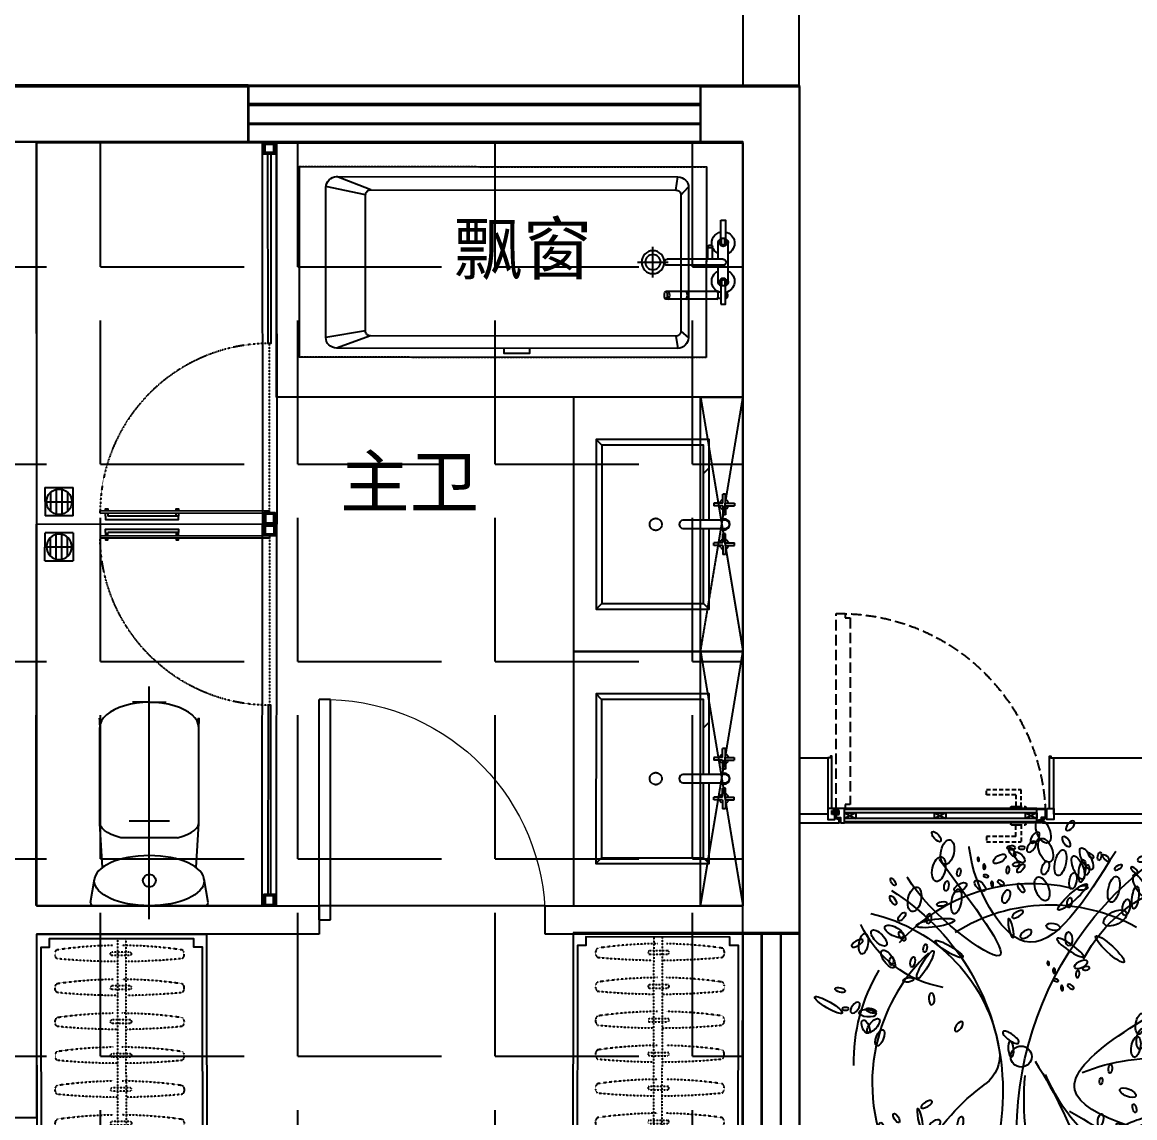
# Model space of a CAD drawing. Extents: x -284868 to 304789, y -137694 to 137894.
# Drawn here: x 206338 to 210275, y -24847 to -20970 of the extents above; entities that cross this region are included whole.
import ezdxf

# ---------------------------------------------------------------- set-up
doc = ezdxf.new("R2010")
doc.units = 0
for name, pattern in [('AX-COMP-140B（200）$0$1#comfort_plan$0$DASH', [0.35, 0.25, -0.1]), ('AX-COMP-140B（200）$0$DASH', [0.35, 0.25, -0.1]), ('DASH', [0.35, 0.25, -0.1]), ('DASHED', [0.75, 0.5, -0.25]), ('HIDDEN', [0.375, 0.25, -0.125])]:
    doc.linetypes.add(name, pattern=pattern)
doc.layers.get('0').update_dxf_attribs({"linetype": 'CONTINUOUS'})
for name, color, linetype in [('0-墙', 4, 'CONTINUOUS'), ('0-底图', 251, 'CONTINUOUS'), ('0-窗', 11, 'CONTINUOUS'), ('0-非设计区域', 251, 'CONTINUOUS'), ('P-完成面', 42, 'CONTINUOUS'), ('P-平面植物', 251, 'CONTINUOUS'), ('P-门扇', 6, 'CONTINUOUS')]:
    doc.layers.add(name, color=color, linetype=linetype)
doc.styles.add('_TCH_DYN', font='')
doc.styles.get('_TCH_DYN').set_extended_font_data('SimSun')

# ---------------------------------------------------------------- blocks, each defined once
blk = doc.blocks.new('200142T2140sdf43dfgergf1217ghh165451564560402NEW2ffdfdfdsfsfe2322fadfadf03093088212A$C35C56D37')
at = {"linetype": 'DASH', "ltscale": 0.2}
for p, q in [((180, 75.9), (243.3, 95.3)), ((183.6, 64.1), (246.9, 83.5))]:
    blk.add_line(p, q, dxfattribs=at)
for centre, radius, start, end in [((664.4, -1374.9), 1553.6, 98.827, 106.1712), ((415.6, 140.3), 22.5, 331.5297, 62.5104), ((-460.3, 2299.3), 2347.3, 287.1469, 292.4323), ((664.4, -1374.9), 1553.6, 107.3266, 115.2131), ((243.5, 88.9), 6.43, 302.1071, 91.933), ((-460.3, 2299.3), 2347.3, 281.6078, 286.3821), ((185.8, 71.2), 7.48, 140.9975, 253.0426), ((22.4, 19.9), 22.5, 151.5297, 242.5104)]:
    blk.add_arc(centre, radius, start, end, dxfattribs=at)
blk = doc.blocks.new('*U177')
at = {"color": 8, "linetype": 'DASH', "ltscale": 0.2}
for p, q in [((-15, 722.9), (-15, -1102.9)), ((15, 722.9), (15, -1102.9))]:
    blk.add_line(p, q, dxfattribs=at)
blk.add_lwpolyline([(-300, 737.9), (-300, -1117.9), (300, -1117.9), (300, 737.9), (-300, 737.9)])
at = {"color": 8}
blk.add_lwpolyline([(-255, -1102.9), (255, -1102.9), (255, -1072.9), (285, -1072.9), (285, 692.9), (255, 692.9), (255, 722.9), (-255, 722.9), (-255, 692.9), (-285, 692.9), (-285, -1072.9), (-255, -1072.9), (-255, -1102.9)], dxfattribs=at)
at = {"rotation": 343.0620202558109}
for p in [(-225.4, 654.5), (-225.4, 534.5), (-225.4, 414.5), (-225.4, 294.5), (-225.4, 174.5), (-225.4, 54.5), (-225.4, -65.5), (-225.4, -185.5), (-225.4, -305.5), (-225.4, -425.5), (-225.4, -545.5), (-225.4, -665.5), (-225.4, -785.5), (-225.4, -905.5), (-225.4, -1025.5)]:
    blk.add_blockref('200142T2140sdf43dfgergf1217ghh165451564560402NEW2ffdfdfdsfsfe2322fadfadf03093088212A$C35C56D37', p, dxfattribs=at)
blk = doc.blocks.new('*U319')
at = {"linetype": 'AX-COMP-140B（200）$0$1#comfort_plan$0$DASH'}
for p, q in [((-449.9, 130), (-449.9, 280)), ((-449.9, 280), (450.1, 280)), ((450.1, 130), (-449.9, 280)), ((-449.9, 130), (450.1, 280)), ((450.1, 280), (450.1, 130)), ((450.1, 130), (-449.9, 130))]:
    blk.add_line(p, q, dxfattribs=at)
for p, q in [((-449.9, 280), (-449.9, -320)), ((450.1, 280), (-449.9, 280)), ((450.1, -320), (450.1, 280)), ((-75.4, 218.2), (-75.4, 249.5)), ((-75.4, 249.5), (-65.4, 249.5)), ((-65.4, 218.2), (-65.4, 249.5)), ((65.4, 218.2), (65.4, 249.5)), ((75.4, 249.5), (65.4, 249.5)), ((75.4, 218.2), (75.4, 249.5)), ((-75.4, 218.2), (-106.6, 218.2)), ((-106.6, 218.2), (-106.6, 208.2)), ((-75.4, 208.2), (-106.6, 208.2)), ((-75.4, 208.2), (-75.4, 177)), ((-65.4, 218.2), (-34.1, 218.2)), ((-65.4, 208.2), (-34.1, 208.2)), ((-65.4, 208.2), (-65.4, 177)), ((-34.1, 218.2), (-34.1, 208.2)), ((65.4, 218.2), (34.1, 218.2)), ((34.1, 218.2), (34.1, 208.2)), ((65.4, 208.2), (34.1, 208.2)), ((65.4, 208.2), (65.4, 177)), ((75.4, 218.2), (106.6, 218.2)), ((75.4, 208.2), (106.6, 208.2)), ((75.4, 208.2), (75.4, 177)), ((106.6, 218.2), (106.6, 208.2)), ((-179.9, 140), (-199.9, 160)), ((-75.4, 177), (-65.4, 177)), ((75.4, 177), (65.4, 177)), ((280.1, 140), (300.1, 160)), ((-279.9, -220), (-299.9, -240)), ((280.1, -220), (300.1, -240)), ((-449.9, -320), (450.1, -320))]:
    blk.add_line(p, q)
at = {"linetype": 'AX-COMP-140B（200）$0$DASH'}
for p, q in [((-14.4, 217.6), (-14.4, 70.8)), ((14.4, 70.8), (14.4, 217.6))]:
    blk.add_line(p, q, dxfattribs=at)
for points in [[(-14.4, 160), (-299.9, 160), (-299.9, -240), (300.1, -240), (300.1, 160), (14.4, 160)], [(-14.4, 140), (-279.9, 140), (-279.9, -220), (280.1, -220), (280.1, 140), (14.4, 140)]]:
    blk.add_lwpolyline(points)
blk.add_circle((0, -28.6), 21.4, dxfattribs=at)
for centre, start, end in [((-70.4, 213.2), 107.0027, 162.9973), ((-70.4, 213.2), 197.0027, 252.9973), ((-70.4, 213.2), 17.0027, 72.9973), ((-70.4, 213.2), 287.0027, 342.9973), ((70.4, 213.2), 107.0027, 162.9973), ((70.4, 213.2), 197.0027, 252.9973), ((70.4, 213.2), 17.0027, 72.9973), ((70.4, 213.2), 287.0027, 342.9973)]:
    blk.add_arc(centre, 17.1, start, end, dxfattribs=at)
for centre, radius, start, end in [((0, 213.2), 20, 315.9573, 224.0427), ((0, 217.6), 14.4, 0, 180), ((0, 69.2), 14.5, 173.574, 6.426)]:
    blk.add_arc(centre, radius, start, end)
blk = doc.blocks.new('11154t47u657u657yey6r87utwretwter')
at = {"linetype": 'Continuous', "ltscale": 30}
for p, q in [((-186.1, -3082.6), (-194.1, -3030.8)), ((1013.9, -3082.6), (1147.9, -3030.8)), ((-206.1, -3102.6), (-236.1, -3069.3)), ((1033.9, -3102.6), (1189.9, -3069.3)), ((-379.2, -3291.3), (-379.2, -3273.3)), ((-365.2, -3291.3), (-365.2, -3273.3)), ((-392.2, -3441.3), (-392.2, -3291.3)), ((-352.2, -3354.3), (-352.2, -3291.3)), ((-330, -3354.3), (-330, -3304.6)), ((-312, -3354.3), (-312, -3304.6)), ((-96.1, -3426.3), (-96.1, -3306.3)), ((-372.2, -3354.3), (-152.2, -3354.3)), ((-36.1, -3366.3), (-156.1, -3366.3)), ((-372.2, -3378.3), (-152.2, -3378.3)), ((-352.2, -3441.3), (-352.2, -3378.3)), ((-379.2, -3441.3), (-379.2, -3459.3)), ((-365.2, -3441.3), (-365.2, -3459.3)), ((-363.2, -3484.3), (-350.9, -3484.3)), ((-347.6, -3481.3), (-146.7, -3481.3)), ((-363.2, -3508.3), (-350.9, -3508.3)), ((-347.6, -3511.3), (-146.7, -3511.3)), ((-206.1, -3637.1), (-236.1, -3663.3)), ((-186.1, -3657.1), (-194.1, -3705.3)), ((1013.9, -3657.1), (1147.9, -3705.3)), ((1033.9, -3637.1), (1189.9, -3663.3))]:
    blk.add_line(p, q, dxfattribs=at)
for points in [[(-306.1, -3741.3), (1293.9, -3741.3), (1293.9, -2991.3), (-306.1, -2991.3), (-306.1, -3741.3)], [(-363.2, -3201.3), (-381.2, -3201.3), (-381.2, -3273.3), (-363.2, -3273.3)], [(-363.2, -3531.3), (-381.2, -3531.3), (-381.2, -3459.3), (-363.2, -3459.3)]]:
    blk.add_lwpolyline(points, close=True, dxfattribs=at)
at = {"linetype": 'HIDDEN', "ltscale": 30}
blk.add_lwpolyline([(-306.1, -3741.3), (1293.9, -3741.3), (1293.9, -2991.3), (-306.1, -2991.3), (-306.1, -3741.3)], close=True, dxfattribs=at)
at = {"linetype": 'Continuous', "ltscale": 30}
for points in [[(-194.1, -3705.3), (1147.9, -3705.3, 0.414214), (1189.9, -3663.3), (1189.9, -3072.8, 0.414214), (1147.9, -3030.8), (-194.1, -3030.8, 0.414214), (-236.1, -3072.8), (-236.1, -3663.3, 0.414214)], [(1033.9, -3637.1), (1033.9, -3102.6, 0.414214), (1013.9, -3082.6), (-186.1, -3082.6, 0.414214), (-206.1, -3102.6), (-206.1, -3637.1, 0.414214), (-186.1, -3657.1), (1013.9, -3657.1, 0.414214)]]:
    blk.add_lwpolyline(points, format="xyb", close=True, dxfattribs=at)
blk.add_lwpolyline([(388.9, -3705.3), (388.9, -3725.3), (488.9, -3725.3), (488.9, -3705.3)], dxfattribs=at)
for radius in [45, 30]:
    blk.add_circle((-96.1, -3366.3), radius, dxfattribs=at)
for centre, radius, start, end in [((-372.2, -3291.3), 45, 101.537, 243.6122), ((-372.2, -3291.3), 20, 115.8419, 180), ((-372.2, -3291.3), 13, 122.579, 57.421), ((-372.2, -3291.3), 20, 0, 64.1581), ((-372.2, -3291.3), 45, 347.1608, 78.463), ((-372.2, -3291.3), 7, 180, 0), ((-372.2, -3291.3), 45, 296.3878, 339.7581), ((-372.2, -3366.3), 12, 90, 270), ((-152.2, -3366.3), 12, 270, 90), ((-372.2, -3441.3), 45, 116.3878, 258.463), ((-372.2, -3441.3), 45, 287.1462, 63.6122), ((-372.2, -3441.3), 20, 180, 244.1581), ((-372.2, -3441.3), 13, 302.579, 237.421), ((-372.2, -3441.3), 7, 0, 180), ((-372.2, -3441.3), 20, 295.8419, 0), ((-371.4, -3496.3), 18, 138.8479, 237.0139), ((-371.4, -3496.3), 15, 130.7926, 229.2074)]:
    blk.add_arc(centre, radius, start, end, dxfattribs=at)
at = {"linetype": 'Continuous', "ltscale": 30, "extrusion": (0, 0, -1)}
for centre, major_axis, ratio, end_param in [((-321, -3304.6), (9, 0), 0.621041, 9.424778), ((-347.6, -3496.3), (0, 15), 0.366667, 6.283185), ((-226.2, -3496.3), (0, 15), 0.366667, 6.283185), ((-156.7, -3496.3), (0, 15), 0.366667, 6.283185), ((-146.7, -3496.3), (0, -15), 0.366667, 9.424778)]:
    blk.add_ellipse(centre, major_axis=major_axis, ratio=ratio, start_param=3.141593, end_param=end_param, dxfattribs=at)
blk = doc.blocks.new('*U318')
for p, q in [((-400, -1070), (-400, 280)), ((-400, 280), (-350, 280)), ((-350, -1070), (-350, 280)), ((-350, 280), (450, 280)), ((450, -1070), (450, 280)), ((225, 240), (-375, 240)), ((-375, 240), (-375, 232)), ((225, 240), (225, 232)), ((320, 250), (320, 150)), ((320, 250), (420, 250)), ((360, 156.1), (360, 243.9)), ((380, 156.1), (380, 243.9)), ((420, 150), (420, 250)), ((225, 232), (-375, 232)), ((415, 200), (325, 200)), ((340, 166.5), (340, 233.5)), ((400, 166.5), (400, 233.5)), ((420, 150), (320, 150)), ((-400, -1070), (-350, -1070)), ((-350, -1070), (450, -1070))]:
    blk.add_line(p, q)
at = {"linetype": 'AX-COMP-140B（200）$0$DASH', "ltscale": 0.3}
blk.add_line((-375, 240), (-375, -360), dxfattribs=at)
for points in [[(-355, 280), (-395, 280), (-395, 240), (-355, 240)], [(-360, 275), (-390, 275), (-390, 245), (-360, 245)], [(-355, -1070), (-395, -1070), (-395, -1030), (-355, -1030)], [(-360, -1065), (-390, -1065), (-390, -1035), (-360, -1035)]]:
    blk.add_lwpolyline(points, close=True)
for points in [[(206.1, 250.7), (206.1, 263.1), (-52.1, 263.1), (-52.1, 250.7), (197.9, 250.7)], [(-52.1, 240), (-52.1, 250.7), (-43.9, 250.7), (-43.9, 240)], [(197.9, 240), (197.9, 250.7)], [(206.1, 250.7), (206.1, 240)], [(-43.9, 232), (-43.9, 225.1), (-52.1, 225.1), (-52.1, 232)], [(206.1, 232), (206.1, 225.1), (197.9, 225.1), (197.9, 232)], [(-380, -1030), (-380, -360), (-370, -360), (-370, -1030)]]:
    blk.add_lwpolyline(points)
blk.add_circle((370, 200), 45)
blk.add_arc((-375, 240), 600, 270.0003, 359.2363, dxfattribs=at)
blk = doc.blocks.new('*U317')
at = {"ltscale": 10}
for p, q in [((0, 327), (0, -496.5)), ((-197.6, 280), (197.6, 280)), ((-208, 268.7), (-194.2, 185.4)), ((208, 268.7), (194.2, 185.4)), ((-166, 144.9), (-175, -10.6)), ((166, 144.9), (175, -10.6)), ((-100.2, 39.7), (100.2, 39.7)), ((0, 25.9), (0, -63.5)), ((-175, -12), (-175, -351.2)), ((-71.7, -18.8), (71.7, -18.8)), ((-43.6, -18.8), (43.6, -18.8)), ((175, -12), (175, -351.2))]:
    blk.add_line(p, q, dxfattribs=at)
for p, q in [((-375, 280), (375, 280)), ((-175, -351.2), (-175, -384.6)), ((0, -440), (-59.9, -440)), ((0, -440), (59.9, -440))]:
    blk.add_line(p, q)
for points in [[(-175, -384.6, 10, 0, 0), (-175, -296.7, 10, 10, 0)], [(175, -384.6, 10, 0, 0), (175, -296.7, 10, 10, 0)]]:
    blk.add_lwpolyline(points, format="xyseb")
blk.add_circle((0, 191.2), 22.8, dxfattribs=at)
for centre, start, end in [((-197.6, 269.5), 90, 184.8886), ((197.6, 269.5), 355.1114, 90)]:
    blk.add_arc(centre, 10.4, start, end, dxfattribs=at)
at = {"ltscale": 10, "extrusion": (0, 0, -1)}
for centre, major_axis, ratio, start_param, end_param in [((0, 191.2), (194.6, 0), 0.456392, 3.141593, 6.283185), ((0.7, -11.9), (-174.9, 3.2), 0.369842, 2.169272, 3.218057)]:
    blk.add_ellipse(centre, major_axis=major_axis, ratio=ratio, start_param=start_param, end_param=end_param, dxfattribs=at)
at = {"ltscale": 10}
for centre, major_axis, ratio, start_param, end_param in [((0, 191.2), (194.6, 0), 0.456392, 3.141593, 6.283185), ((-0.7, -11.9), (174.9, 3.2), 0.369842, 2.169272, 3.218057), ((0, -351.2), (-175, 0), 0.507463, 0, 3.141593)]:
    blk.add_ellipse(centre, major_axis=major_axis, ratio=ratio, start_param=start_param, end_param=end_param, dxfattribs=at)
blk = doc.blocks.new('*U175')
at = {"color": 8, "linetype": 'DASH', "ltscale": 0.2}
for p, q in [((-15, 717.9), (-15, -1104.7)), ((15, 717.9), (15, -1104.7))]:
    blk.add_line(p, q, dxfattribs=at)
blk.add_lwpolyline([(-300, 732.9), (-300, -1119.7), (300, -1119.7), (300, 732.9), (-300, 732.9)])
at = {"color": 8}
blk.add_lwpolyline([(-255, -1104.7), (255, -1104.7), (255, -1074.7), (285, -1074.7), (285, 687.9), (255, 687.9), (255, 717.9), (-255, 717.9), (-255, 687.9), (-285, 687.9), (-285, -1074.7), (-255, -1074.7), (-255, -1104.7)], dxfattribs=at)
at = {"rotation": 343.0620202558109}
for p in [(-225.4, 649.5), (-225.4, 529.5), (-225.4, 409.5), (-225.4, 289.5), (-225.4, 169.5), (-225.4, 49.5), (-225.4, -70.5), (-225.4, -190.5), (-225.4, -310.5), (-225.4, -430.5), (-225.4, -550.5), (-225.4, -670.5), (-225.4, -790.5), (-225.4, -910.5), (-225.4, -1030.5)]:
    blk.add_blockref('200142T2140sdf43dfgergf1217ghh165451564560402NEW2ffdfdfdsfsfe2322fadfadf03093088212A$C35C56D37', p, dxfattribs=at)
blk = doc.blocks.new('$WINLIB2D$00000001')
for points in [[(-0.5, 0.5), (-0.5, -0.5)], [(-0.5, 0.5), (0.5, 0.5)], [(0.5, -0.5), (0.5, 0.5)], [(0.5, 0.1667), (-0.5, 0.1667)], [(0.5, -0.1667), (-0.5, -0.1667)], [(-0.5, -0.5), (0.5, -0.5)]]:
    blk.add_lwpolyline(points)
blk = doc.blocks.new('$DorLib2D$00000001')
for p, q in [((0.45, 0.975), (0.5, 0.975)), ((0.45, 0), (0.45, 0.975)), ((0.5, 0), (0.5, 0.975)), ((0.5, 0), (0.45, 0))]:
    blk.add_line(p, q)
at = {"lineweight": 13}
blk.add_arc((0.475, 0), 0.975, 91.4693, 180, dxfattribs=at)
blk = doc.blocks.new('vrthr')
at = {"linetype": 'Continuous'}
for p, q in [((221998.4, 277107.6), (222848.4, 277107.6)), ((222848.4, 277107.6), (222848.4, 276907.6)), ((224448.4, 276907.6), (224448.4, 277107.6)), ((224448.4, 277107.6), (224798.4, 277107.6)), ((224798.4, 277107.6), (224798.4, 274107.6)), ((222848.4, 276907.6), (222098.4, 276907.6)), ((222098.4, 276907.6), (222098.5, 274207.6)), ((224598.4, 276907.6), (224448.4, 276907.6)), ((224598.4, 276907.6), (224598.4, 274207.6)), ((222098.5, 274207.6), (223098.5, 274207.6)), ((223098.5, 274207.6), (223098.5, 274107.6)), ((223898.5, 274207.6, 0), (223098.5, 274207.6, 0)), ((223898.5, 274107.6), (223898.5, 274207.6)), ((223898.5, 274207.6), (224598.4, 274207.6)), ((223098.5, 274107.6), (222098.5, 274107.6)), ((222098.5, 274107.6), (222098.5, 273457.6)), ((224798.4, 274107.6), (223898.5, 274107.6)), ((224598.4, 274107.6), (224598.4, 268757.6)), ((224665.1, 274107.6), (224665.1, 268690.9)), ((224731.8, 274107.6), (224731.8, 268624.2)), ((224798.4, 274107.6), (224798.4, 268557.6)), ((222098.5, 273457.6), (220348.4, 273457.6))]:
    blk.add_line(p, q, dxfattribs=at)
at = {"elevation": 0}
blk.add_lwpolyline([(222947.5, 276908.2), (224598.5, 276908.2), (224598.5, 276007.6), (222947.5, 276007.6)], close=True, dxfattribs=at)
at = {"xscale": -1600, "yscale": 200, "zscale": -1600, "rotation": 359.9999999999992}
blk.add_blockref('$WINLIB2D$00000001', (223648.4, 277007.6), dxfattribs=at)
at = {"extrusion": (0, 0, -1)}
for name, p, xscale, zscale, rotation in [('*U318', (-222548.3, 275837.9, 0), -1, -1, 179.9576559795027), ('*U319', (-224318.5, 275557.7, 0), -1, -1, 90.00149969800162), ('*U319', (-224318.4, 274657.7, 0), -1, -1, 90.00149969800162), ('*U317', (-222497.5, 274487.9, 0), -1, -1, 180), ('*U177', (-224296.6, 273374.3, 0), -0.9999999999999971, -0.9999999999999971, 0.0789388481105659)]:
    blk.add_blockref(name, p, dxfattribs=dict(at, xscale=xscale, zscale=zscale, rotation=rotation))
at = {"extrusion": (-2.97499e-05, 2.61612e-08, -1), "xscale": 0.9000000000000309, "yscale": 0.9000000000000309, "zscale": -0.9000000000000294, "rotation": 0.0500248332758659}
blk.add_blockref('11154t47u657u657yey6r87utwretwter', (-224196, 279515.3, -6.7), dxfattribs=at)
at = {"extrusion": (0, 0, -1), "zscale": -1}
for name, p, rotation in [('*U318', (-222548.3, 275277.9, 0), 0.0423440204973443), ('*U175', (-222400.4, 273374.3, 0), 359.9210611518894)]:
    blk.add_blockref(name, p, dxfattribs=dict(at, rotation=rotation))
at = {"linetype": 'Continuous', "xscale": -800, "yscale": 800, "zscale": 800}
blk.add_blockref('$DorLib2D$00000001', (223498.5, 274157.6), dxfattribs=at)
at = {"style": '_TCH_DYN'}
for s, p in [('飘窗', (223574.3, 276443.8, -0.1)), ('主卫', (223173.2, 275618.3, -0.1))]:
    blk.add_text(s, height=180, dxfattribs=at).set_placement(p)
blk = doc.blocks.new('yld.studio@foxmail.com-15')
at = {"color": 251}
blk.add_circle((67569.1, -97904.1), 44.8, dxfattribs=at)
for centre, start, end in [((67613.8, -97926.4), 76.8896, 138.1177), ((67693.5, -98017.5), 61.0105, 122.2385), ((67613.8, -97926.4), 348.5882, 46.5714), ((67693.5, -98017.5), 133.1644, 165.3241), ((67613.8, -97926.4), 149.0435, 181.2033), ((67693.5, -98017.5), 332.7091, 30.6923), ((67693.5, -98017.5), 165.3241, 242.6562), ((67613.8, -97926.4), 270.5201, 325.0744), ((67613.8, -97926.4), 226.0477, 258.5353), ((67693.5, -98017.5), 254.641, 309.1952)]:
    blk.add_arc(centre, 760, start, end, dxfattribs=at)
for centre, major_axis, ratio in [((67663.4, -96943), (19.4, -49.7), 0.514982), ((67673.2, -97023.9), (19.4, -49.7), 0.514982), ((67254.3, -97031.6), (-11.3, -52.2), 0.514982), ((67736.9, -97076.8), (-11.9, -54.9), 0.414379), ((67217.7, -97104.4), (-11.3, -52.2), 0.514982), ((67477, -97060.3), (25.5, 15.6), 0.489709), ((67811.8, -97097.3), (20.7, -49.3), 0.38159), ((67829.2, -97112.1), (-6.6, -47.9), 0.283409), ((67672.1, -97099.4), (-10.1, -28.2), 0.489709), ((67309.9, -97181.8), (25.5, 15.6), 0.489709), ((67658.2, -97188.3), (19.4, -49.7), 0.514982), ((67788.2, -97223.4), (61.1, 54.6), 0.200035), ((67964, -97190.2), (-11.9, -54.9), 0.414379), ((67114.4, -97233.1), (-11.3, -52.2), 0.514982), ((67292.6, -97242.3), (-10.1, -52.5), 0.38159), ((67505.1, -97221), (-10.1, -28.2), 0.489709), ((68056.3, -97225.4), (-6.6, -47.9), 0.283409), ((68305.4, -97282.5), (29.4, -5.6), 0.489709), ((67203.3, -97334.2), (81.1, 11.7), 0.200035), ((67705.7, -97350.7), (29.4, -5.6), 0.489709), ((67947.6, -97445.4), (60.3, -55.5), 0.200035), ((67261.4, -97445.4), (58.6, -34.7), 0.200035), ((67015.8, -97495.7), (-1.6, -18.4), 0.42873), ((67159.8, -97512.1), (-34.6, -58.6), 0.200035), ((66747.1, -97684.1), (58.6, -34.7), 0.200035), ((66913.5, -97719.2), (36.8, -3.3), 0.42873), ((66905.5, -97776.9), (11.5, -27.6), 0.489709), ((66938.4, -97771.9), (24.3, 27.9), 0.42873), ((67949.6, -97956.2), (-1.6, -18.4), 0.42873), ((68166.5, -97955.7), (36.8, -3.3), 0.42873), ((67910, -98008.5), (-1.3, -14.7), 0.42873), ((68191.5, -98008.5), (24.3, 27.9), 0.42873), ((68024.2, -98058.1), (34.2, -14.2), 0.42873), ((68120.5, -98047.2), (28.4, 23.7), 0.42873), ((68477, -98092.3), (1.2, -22.2), 0.42873), ((68117.3, -98134.9), (18.4, -1.6), 0.42873), ((68333.6, -98138.1), (29.4, -5.6), 0.489709), ((66971.4, -98207), (1.2, -22.2), 0.42873), ((68169.5, -98174.6), (14.7, -1.3), 0.42873), ((68511.2, -98223.3), (11.5, -27.6), 0.489709), ((67005.6, -98338), (11.5, -27.6), 0.489709), ((67011.1, -98356.1), (-10.1, -28.2), 0.489709), ((68259, -98339.9), (22.6, -19.6), 0.489709), ((67092.3, -98640.9), (60.3, -55.5), 0.200035), ((67332.3, -98569.6), (1.2, -22.2), 0.42873), ((67635.7, -98626.5), (29.4, -5.6), 0.489709), ((67366.5, -98700.6), (11.5, -27.6), 0.489709), ((67465.8, -98681.4), (29.4, -5.6), 0.489709), ((67375.5, -98793.4), (-11.9, -54.9), 0.414379), ((68060.6, -98772.1), (26.3, -4.6), 0.42873), ((67467.8, -98828.7), (-6.6, -47.9), 0.283409), ((67561.1, -98828.3), (22.6, -19.6), 0.489709)]:
    blk.add_ellipse(centre, major_axis=major_axis, ratio=ratio, start_param=3.141593, end_param=9.424778, dxfattribs=at)
at = {"color": 251, "extrusion": (0, 0, -1)}
for centre, major_axis, ratio in [((67778.4, -96919), (16.2, 18.9), 0.489709), ((67628.5, -96969.7), (-16.1, -22.2), 0.514982), ((67761.8, -96987), (14.5, -20.2), 0.489709), ((67525.9, -97012.8), (18.3, 0.3), 0.42873), ((67571.9, -97013.2), (13.7, 0.2), 0.42873), ((67613.2, -97008.6), (-16.1, -22.2), 0.514982), ((67386.2, -97062.4), (1.02, -9.08), 0.42873), ((67866.7, -97046.5), (11.1, -9.8), 0.42873), ((67931.5, -97057), (13.9, -12.2), 0.42873), ((67411.5, -97094.1), (1.3, -11.3), 0.42873), ((67512.1, -97107.8), (-1.7, -15.2), 0.489709), ((67547.9, -97083.7), (15.2, 1.9), 0.489709), ((68052.3, -97108.4), (13.9, -12.2), 0.42873), ((67445.3, -97167.8), (1.3, -11.3), 0.42873), ((67553.9, -97296.7), (23.5, 14.1), 0.38159), ((68303.9, -97299.1), (23.5, 14.1), 0.38159), ((67525.2, -97355.9), (8.6, -41.1), 0.200035), ((68275.2, -97358.3), (8.6, -41.1), 0.200035), ((67589.5, -97381), (23.2, 14.6), 0.514982), ((67778, -97438.9), (56, -38.7), 0.200035), ((68187.1, -97386.2), (1.3, -11.3), 0.42873), ((68287.7, -97400), (-1.7, -15.2), 0.489709), ((68323.5, -97375.8), (15.2, 1.9), 0.489709), ((68339.5, -97383.4), (23.2, 14.6), 0.514982), ((66869.4, -97420.7), (23.5, 14.1), 0.38159), ((68220.9, -97459.9), (1.3, -11.3), 0.42873), ((67684.4, -97506.4), (1.02, -9.08), 0.42873), ((67709.7, -97538.1), (1.3, -11.3), 0.42873), ((67810.3, -97551.8), (-1.7, -15.2), 0.489709), ((67846.1, -97527.6), (15.2, 1.9), 0.489709), ((68266.5, -97543.2), (23.5, 14.1), 0.38159), ((68310.6, -97535.1), (-16.1, -22.2), 0.514982), ((68237.9, -97602.3), (8.6, -41.1), 0.200035), ((68254, -97578.6), (13.7, 0.2), 0.42873), ((68295.2, -97573.9), (-16.1, -22.2), 0.514982), ((67743.5, -97611.8), (1.3, -11.3), 0.42873), ((68302.2, -97627.4), (23.2, 14.6), 0.514982), ((66860.8, -97695.4), (-16.1, -22.2), 0.514982), ((68483.4, -97658.1), (1.02, -9.08), 0.42873), ((66819.6, -97700.1), (13.7, 0.2), 0.42873), ((67303.1, -97776.1), (-15, -19.8), 0.489709), ((68273.2, -97779.1), (-16.1, -22.2), 0.514982), ((67524.9, -97821.9), (33.3, -24.2), 0.336016), ((68216.7, -97822.6), (13.7, 0.2), 0.42873), ((68257.9, -97817.9), (-16.1, -22.2), 0.514982), ((67525.5, -97872.5), (2.8, -34.2), 0.336016), ((68539.8, -97877), (63.3, 25.1), 0.200035), ((68359.6, -97958.9), (-0.6, -68.1), 0.200035), ((68440.1, -97942.8), (11.1, -8), 0.42873), ((67165.7, -98108.1), (23.5, 14.1), 0.38159), ((68243.4, -98112.8), (11.6, -10), 0.489709), ((68387.5, -98114.8), (29.6, 0.5), 0.42873), ((67137, -98167.3), (8.6, -41.1), 0.200035), ((68302.8, -98149.7), (34.8, -25.2), 0.368424), ((67201.3, -98192.4), (23.2, 14.6), 0.514982), ((68031, -98230.6), (56, -38.7), 0.200035), ((68054.1, -98193.3), (63.3, 25.1), 0.200035), ((68201.9, -98184.2), (1.3, -11.3), 0.42873), ((68302.6, -98198), (-1.7, -15.2), 0.489709), ((68338.4, -98173.8), (15.2, 1.9), 0.489709), ((67823.4, -98262.4), (16.7, -33), 0.42873), ((67862.3, -98238), (37, 0.6), 0.42873), ((68235.8, -98257.9), (1.3, -11.3), 0.42873), ((67945.7, -98301.2), (21.8, -16.6), 0.38159), ((67996.3, -98304.6), (37, 0.6), 0.42873), ((67137.4, -98356.7), (-1.1, -27.4), 0.514982), ((67172.4, -98344), (-16.1, -22.2), 0.514982), ((67455.4, -98343.8), (61, 30.3), 0.200035), ((67880.7, -98365.6), (22.2, -16.1), 0.514982), ((67967.6, -98355.4), (22.2, -29.6), 0.42873), ((67115.8, -98387.5), (13.7, 0.2), 0.42873), ((67157, -98382.9), (-16.1, -22.2), 0.514982), ((67606.4, -98395.3), (-26.1, -35.9), 0.514982), ((67936.1, -98405.3), (11.7, -35.1), 0.42873), ((67964.2, -98379.5), (22.2, -16.1), 0.514982), ((68003.1, -98394.8), (22.2, -16.1), 0.514982), ((68035.6, -98399.2), (26.6, -25.7), 0.42873), ((67583.9, -98530.6), (-26.1, -35.9), 0.514982), ((67710.7, -98500.7), (-27, -35.3), 0.38159), ((67189.9, -98542.6), (1.3, -11.3), 0.42873), ((67326.4, -98532.1), (15.2, 1.9), 0.489709), ((67388.3, -98543.5), (-5.6, -17.6), 0.42873), ((67447.1, -98505.8), (18.5, 0.3), 0.42873), ((67268, -98584.8), (14.8, 0.2), 0.42873), ((67290.6, -98556.3), (-1.7, -15.2), 0.489709), ((67323, -98549), (18.5, 0.3), 0.42873), ((67559.1, -98593.6), (-26.1, -35.9), 0.514982), ((67223.8, -98616.3), (1.3, -11.3), 0.42873), ((67492.3, -98601.1), (22.2, 0.3), 0.42873), ((67611.5, -98676.1), (-26.1, -35.9), 0.514982), ((68134.7, -98714.4), (20, -21.8), 0.42873)]:
    blk.add_ellipse(centre, major_axis=major_axis, ratio=ratio, dxfattribs=at)
at = {"color": 251}
for centre, major_axis, ratio in [((67207.5, -96965.7), (17.5, -20.2), 0.42873), ((67530.4, -97031.6), (11.9, -18.8), 0.42873), ((67847.6, -97060.3), (23.4, -46.1), 0.368424), ((67561, -97053.5), (21.2, -21.1), 0.489709), ((67903, -97049.6), (-3.1, -17.5), 0.42873), ((67303.2, -97117.9), (-3.1, -17.5), 0.42873), ((67567.8, -97101), (14.1, 17.2), 0.42873), ((67850, -97108.1), (-3.9, -21.9), 0.42873), ((67022.5, -97158.6), (9.5, -15.1), 0.42873), ((67250.3, -97176.4), (-3.9, -21.9), 0.42873), ((67393.9, -97175), (21.2, -21.1), 0.489709), ((67790, -97154.4), (-6.2, -35.1), 0.42873), ((68074.8, -97173.7), (23.4, -46.1), 0.368424), ((67568.6, -97185), (11.9, -18.8), 0.42873), ((67831, -97184.7), (22, 3.3), 0.42873), ((67022.6, -97237.5), (11.9, -18.8), 0.42873), ((67231.2, -97252.9), (22, 3.3), 0.42873), ((67775.1, -97247.4), (-3.9, -21.9), 0.42873), ((68017.1, -97267.7), (-6.2, -35.1), 0.42873), ((67060, -97306.9), (14.1, 17.2), 0.42873), ((67175.3, -97315.6), (-3.9, -21.9), 0.42873), ((67970, -97312.6), (47.6, 24.1), 0.514982), ((68372.2, -97334), (1.5, -29.9), 0.489709), ((67027.5, -97370.2), (39.5, -20.6), 0.42873), ((66896.3, -97422.6), (-7.7, -43.9), 0.42873), ((66962.2, -97398.1), (30.9, -32.1), 0.42873), ((67060.8, -97390.9), (11.9, -18.8), 0.42873), ((67772.4, -97402.2), (1.5, -29.9), 0.489709), ((67001.3, -97487.3), (25.5, -36.5), 0.42873), ((67159.2, -97441.7), (-3.1, -17.5), 0.42873), ((68423.5, -97442.7), (26.4, 14.1), 0.489709), ((67106.2, -97500.2), (-3.9, -21.9), 0.42873), ((67823.8, -97510.9), (26.4, 14.1), 0.489709), ((67087.2, -97576.8), (22, 3.3), 0.42873), ((66796.9, -97619.6), (21.5, -5.9), 0.42873), ((68498.8, -97642.3), (-4.6, -26.3), 0.42873), ((68477.2, -97720.2), (47.6, 24.1), 0.514982), ((66928.4, -97707.6), (21.5, -5.9), 0.42873), ((68077.4, -97764.3), (-7.7, -43.9), 0.42873), ((68397.6, -97737.7), (47.6, 24.1), 0.514982), ((68468.2, -97794.1), (39.5, -20.6), 0.42873), ((66966.2, -97824), (-14.2, -34.2), 0.42873), ((68058.6, -97862.3), (-7.7, -43.9), 0.42873), ((68081.2, -97828), (-7.7, -43.9), 0.42873), ((68337, -97846.5), (-7.7, -43.9), 0.42873), ((68402.9, -97822), (30.9, -32.1), 0.42873), ((68442, -97911.2), (25.5, -36.5), 0.42873), ((68599.9, -97865.5), (-3.1, -17.5), 0.42873), ((68546.9, -97924), (-3.9, -21.9), 0.42873), ((68277.8, -98042.3), (-47.6, -66.7), 0.200035), ((68349.4, -98007.7), (17.2, -4.8), 0.42873), ((68527.9, -98000.6), (22, 3.3), 0.42873), ((68219.3, -98060.5), (-14.2, -34.2), 0.42873), ((68402.6, -98066), (21.5, -5.9), 0.42873), ((68472, -98063.3), (-3.9, -21.9), 0.42873), ((68052.6, -98124.7), (4.3, -18), 0.42873), ((67036.5, -98166.7), (11.9, -18.8), 0.42873), ((67309.7, -98186.7), (-4.6, -26.3), 0.42873), ((67907.8, -98174.9), (-4.6, -26.3), 0.42873), ((68400.4, -98189.6), (1.5, -29.9), 0.489709), ((68534.1, -98154), (21.5, -5.9), 0.42873), ((67379.6, -98252.7), (-7.7, -43.9), 0.42873), ((67073.9, -98236.2), (14.1, 17.2), 0.42873), ((67208.5, -98282.1), (47.6, 24.1), 0.514982), ((68398, -98264), (29.9, -1.4), 0.489709), ((68433, -98255.1), (-4.6, -26.3), 0.42873), ((66900, -98310.1), (21.2, -21.1), 0.489709), ((67028.5, -98268.7), (21.5, -5.9), 0.42873), ((67074.7, -98320.2), (11.9, -18.8), 0.42873), ((67383.3, -98316.4), (-7.7, -43.9), 0.42873), ((68340.4, -98325.5), (-8.4, -28.7), 0.489709), ((68411.4, -98333), (47.6, 24.1), 0.514982), ((67360.7, -98350.6), (-7.7, -43.9), 0.42873), ((68166.8, -98351.5), (47.6, 24.1), 0.514982), ((68175.4, -98355.7), (26.4, 14.1), 0.489709), ((68331.8, -98350.6), (47.6, 24.1), 0.514982), ((68432.6, -98359.2), (-4.6, -26.3), 0.42873), ((66892.4, -98378.7), (29.9, -1.4), 0.489709), ((67035.7, -98416.7), (-4.6, -26.3), 0.42873), ((67380.9, -98411.7), (-4.6, -26.3), 0.42873), ((66834.9, -98440.3), (-8.4, -28.7), 0.489709), ((67063.3, -98448.5), (-3.1, -17.5), 0.42873), ((67831.4, -98483.5), (55.5, 60.3), 0.200035), ((68331.4, -98454.6), (47.6, 24.1), 0.514982), ((68411, -98437.1), (47.6, 24.1), 0.514982), ((66934.5, -98512.2), (47.6, 24.1), 0.514982), ((67014.1, -98494.7), (47.6, 24.1), 0.514982), ((67010.4, -98507), (-3.9, -21.9), 0.42873), ((67279.7, -98507.1), (47.6, 24.1), 0.514982), ((67359.3, -98489.6), (47.6, 24.1), 0.514982), ((67964.1, -98505.9), (24.1, -47.6), 0.514982), ((68050.4, -98472.9), (9.5, -15.1), 0.42873), ((68272.1, -98495.6), (47.1, 25.3), 0.38159), ((67257.9, -98543.3), (21.5, -5.9), 0.42873), ((66991.3, -98583.6), (22, 3.3), 0.42873), ((66935.4, -98646.3), (-3.9, -21.9), 0.42873), ((67220, -98652.1), (47.1, 25.3), 0.38159), ((67389.3, -98631.2), (21.5, -5.9), 0.42873), ((67494, -98639.9), (-4.6, -26.3), 0.42873), ((67472.4, -98717.8), (47.6, 24.1), 0.514982), ((68115.9, -98682.7), (-8.4, -28.7), 0.489709), ((67253.3, -98741.3), (29.9, -1.4), 0.489709), ((67392.8, -98735.4), (47.6, 24.1), 0.514982), ((67486.3, -98777), (23.4, -46.1), 0.368424), ((67532.5, -98732.8), (1.5, -29.9), 0.489709), ((68088.7, -98705.3), (11.9, -18.8), 0.42873), ((67195.7, -98802.8), (-8.4, -28.7), 0.489709), ((67677.1, -98810.2), (-47.6, -66.7), 0.200035), ((67583.9, -98841.6), (26.4, 14.1), 0.489709), ((67428.6, -98871), (-6.2, -35.1), 0.42873), ((67415.2, -98959.7), (-4.6, -26.3), 0.42873)]:
    blk.add_ellipse(centre, major_axis=major_axis, ratio=ratio, dxfattribs=at)
at = {"color": 251, "extrusion": (0, 0, -1)}
for centre, major_axis, ratio, start_param, end_param in [((68090.2, -97061), (24.4, 4.5), 0.489709, 3.141593, 9.424778), ((69001.1, -98232.5), (-810.2, -1204.4), 1, 0.509025, 1.892273), ((67983.5, -97096.8), (16, 9.3), 0.42873, 3.141593, 9.424778), ((67418.7, -97133.9), (11.2, -2.4), 0.42873, 3.141593, 9.424778), ((67482.3, -97161.8), (13.1, -8.1), 0.489709, 3.141593, 9.424778), ((66478.9, -98053.1), (-567.5, -838), 1, 3.105711, 4.936061), ((68406.4, -97786.5), (-392.2, -511.7), 1, 1.400805, 2.202876), ((66772.4, -97989.1), (-386.4, -598.3), 1, 2.788021, 3.97962), ((67318.1, -97137.7), (-272.6, -392.7), 1, -0.434629, 0.525976), ((68194.3, -97426), (11.2, -2.4), 0.42873, 3.141593, 9.424778), ((68257.9, -97454), (13.1, -8.1), 0.489709, 3.141593, 9.424778), ((67716.9, -97577.9), (11.2, -2.4), 0.42873, 3.141593, 9.424778), ((68418.9, -97598.5), (7.58, 8.54), 0.42873, 3.141593, 9.424778), ((67187.2, -97658.2), (0.7, -24.8), 0.489709, 3.141593, 9.424778), ((67780.5, -97605.8), (13.1, -8.1), 0.489709, 3.141593, 9.424778), ((68448, -97621.9), (2.8, -15.1), 0.489709, 3.141593, 9.424778), ((68136.6, -98718.5), (-417.3, -690.5), 1, 2.207479, 3.211548), ((68572.7, -97883.4), (26.2, 8.1), 0.514982, 3.141593, 9.424778), ((67328, -97899.9), (15.3, -148.7), 1, 4.655583, 5.753079), ((66052.6, -98936), (-1046.4, -1553.2), 1, 3.548561, 4.075938), ((68475.9, -97963.8), (26.2, 8.1), 0.514982, 3.141593, 9.424778), ((68511.5, -97941.9), (26.2, 8.1), 0.514982, 3.141593, 9.424778), ((68585.2, -97974.1), (26.4, 7.5), 0.38159, 3.141593, 9.424778), ((68862.2, -98087.1), (-700.6, -1072), 1, 0.330518, 1.072389), ((68414.2, -97664.8), (-459.3, -662), 1, -0.636767, 0.561589), ((68144.2, -98018.5), (7.58, 8.54), 0.42873, 3.141593, 9.424778), ((68150.9, -97978.5), (6.06, 6.83), 0.42873, 3.141593, 9.424778), ((67968.9, -98774.1), (-537.4, -764.5), 1, 1.051392, 1.896333), ((68119.6, -98050.5), (5.71, -9.89), 0.42873, 3.141593, 9.424778), ((68330.9, -98061), (46.6, 2.5), 0.414379, 3.141593, 9.424778), ((68201.4, -98102.4), (12.5, 8.9), 0.489709, 3.141593, 9.424778), ((66155.5, -101029.5), (-1867.3, -2738.9), 1, 3.053829, 3.274954), ((68347.7, -98141.3), (40.2, -0.9), 0.283409, 3.141593, 9.424778), ((68209.2, -98224), (11.2, -2.4), 0.42873, 3.141593, 9.424778), ((68272.8, -98252), (13.1, -8.1), 0.489709, 3.141593, 9.424778), ((68350.7, -99188.4), (-780.5, -1093.4), 1, 1.306696, 1.710792), ((67194.6, -98317.9), (38.8, -16.3), 0.200035, 3.141593, 9.424778), ((67880.1, -98296.6), (35, 23.2), 0.200035, 3.141593, 9.424778), ((67718.3, -98394.4), (37.6, -56.7), 0.200035, 3.141593, 9.424778), ((68007.7, -98436), (0.2, -13.7), 0.42873, 3.141593, 9.424778), ((67197.2, -98582.4), (11.2, -2.4), 0.42873, 3.141593, 9.424778), ((67260.8, -98610.3), (13.1, -8.1), 0.489709, 3.141593, 9.424778), ((68088.4, -98702.2), (26, -30.7), 0.283409, 3.141593, 9.424778)]:
    blk.add_ellipse(centre, major_axis=major_axis, ratio=ratio, start_param=start_param, end_param=end_param, dxfattribs=at)
at = {"color": 251}
for points, knots in [([(67972.5, -97028.9), (67842.1, -97237.8), (67602.7, -97621.4), (67367.4, -97180.3), (67347.5, -97011.8), (67347, -97007.4)], [0, 0, 0, 0, 251.74209, 462.284988, 467.902625, 467.902625, 467.902625, 467.902625]), ([(67219.2, -97062.1), (67368.1, -97260.6), (67674.4, -97668.7), (67174.1, -97295.7), (67083.8, -97139.5), (67083, -97138.2)], [0, 0, 0, 0, 223.251607, 459.141302, 461.114298, 461.114298, 461.114298, 461.114298]), ([(68493.5, -98324.8), (68159.1, -98245.9), (67459.4, -98081), (68108.2, -97730.2), (68447, -97547)], [0, 0, 0, 0, 150.094152, 314.060203, 314.060203, 314.060203, 314.060203]), ([(67562.7, -98902.2), (67548.2, -98675.3), (67519.3, -98224.5), (67359, -98644.8), (67279.3, -98853.5)], [0, 0, 0, 0, 93.467467, 185.701754, 185.701754, 185.701754, 185.701754])]:
    blk.add_open_spline(points, degree=3, knots=knots, dxfattribs=at)
blk = doc.blocks.new('FZ03')
at = {"color": 8}
for p, q in [((-4.4, 1.3), (-4.4, 3)), ((-4.4, 3), (0, 3)), ((0, 0), (-4.4, 1.3)), ((-3.1, 7.1), (3.1, 7.1)), ((-3.1, 3), (-3.1, 7.1)), ((0, 6.7), (-3.1, 5.5)), ((0, 4.9), (-3.1, 3.7)), ((0, 7.1), (0, 3)), ((0, 6.7), (3.1, 5.4)), ((0, 4.9), (3.1, 3.7)), ((0, 3), (4.5, 3)), ((4.5, 1.3), (0, 0)), ((3.1, 3), (3.1, 7.1)), ((4.5, 3), (4.5, 1.3))]:
    blk.add_line(p, q, dxfattribs=at)
blk = doc.blocks.new('A$C79893AB6')
at = {"color": 8, "linetype": 'DASHED', "ltscale": 5}
for points in [[(10, 20.3), (0, 20.3), (0, 5.3), (10, 5.3)], [(10, 0), (12, 0), (12, 25), (10, 25)], [(13, 0), (15, 0), (15, 25), (13, 25)], [(15, 20.3), (25, 20.3), (25, 5.3), (15, 5.3)]]:
    blk.add_lwpolyline(points, close=True, dxfattribs=at)
for points in [[(5, 20.3), (5, 5.3)], [(12, 18.5), (13, 18.5)], [(12, 16.5), (13, 16.5)], [(12, 14.5), (13, 14.5)], [(12, 10.5), (13, 10.5)], [(12, 8.5), (13, 8.5)], [(12, 6.5), (13, 6.5)], [(20, 20.3), (20, 5.3)]]:
    blk.add_lwpolyline(points, dxfattribs=at)
blk = doc.blocks.new('A$Ce45fcbb9')
at = {"color": 8, "linetype": 'DASHED', "ltscale": 30}
for points in [[(-55.5, 623.6, -0.414214), (-57, 625.1), (-57, 674.9, -0.414214), (-55.5, 676.4)], [(5.5, 623.6, 0.414214), (7, 625.1), (7, 674.9, 0.414214), (5.5, 676.4)]]:
    blk.add_lwpolyline(points, format="xyb", dxfattribs=at)
for points in [[(-55.5, 676.4), (-50, 676.4), (-50, 623.6), (-55.5, 623.6)], [(5.5, 676.4), (0, 676.4), (0, 623.6), (5.5, 623.6)], [(-98.2, 640.5), (-57, 640.5), (-57, 659.5), (-117.2, 659.5)], [(-98.2, 640.5), (-98.2, 536.4), (-117.2, 536.4), (-117.2, 659.5)], [(48.2, 640.5), (7, 640.5), (7, 659.5), (67.2, 659.5)], [(48.2, 640.5), (48.2, 536.4), (67.2, 536.4), (67.2, 659.5)]]:
    blk.add_lwpolyline(points, dxfattribs=at)
at = {"layer": 'P-门扇'}
for p, q in [((-50, 715), (-50, 35)), ((0, 715), (0, 35))]:
    blk.add_line(p, q, dxfattribs=at)
at = {"layer": 'P-门扇', "color": 251}
for p, q in [((-47, 730), (-47, 35)), ((-35, 715), (-35, 35)), ((-15, 715), (-15, 35)), ((-3, 745), (-3, 35))]:
    blk.add_line(p, q, dxfattribs=at)
at = {"layer": 'P-门扇'}
for points in [[(0, 715), (0, 715), (0, 745), (-32, 745), (-32, 730), (-50, 730), (-50, 715)], [(-47, 715), (-3, 715)]]:
    blk.add_lwpolyline(points, dxfattribs=at)
at = {"layer": 'P-门扇', "color": 251}
for points in [[(-15, 715), (-35, 715), (-35, 675), (-15, 675)], [(-15, 393.2), (-35, 393.2), (-35, 353.2), (-15, 353.2)], [(-15, 75), (-35, 75), (-35, 35), (-15, 35)]]:
    blk.add_lwpolyline(points, close=True, dxfattribs=at)
for points in [[(-15, 715), (-35, 675)], [(-15, 675), (-35, 715)], [(-15, 393.2), (-35, 353.2)], [(-15, 353.2), (-35, 393.2)], [(-15, 75), (-35, 35)], [(-15, 35), (-35, 75)]]:
    blk.add_lwpolyline(points, dxfattribs=at)
at = {"layer": 'P-门扇', "color": 251, "linetype": 'DASH', "ltscale": 150}
blk.add_lwpolyline([(0, 745, -0.404691), (690, 5, 3.831979)], format="xyb", dxfattribs=at)
blk.add_lwpolyline([(15, 55), (15, 37), (0, 37), (0, 5), (690, 5), (690, 37), (675, 37), (675, 55), (15, 55)], dxfattribs=at)
at = {"layer": 'P-门扇'}
blk.add_lwpolyline([(-50, 20), (-50, 35), (0, 35), (0, 5), (-32, 5), (-32, 20)], close=True, dxfattribs=at)
at = {"xscale": -0.7194583547756841, "yscale": 0.7194583547756841, "zscale": 0.7194583547756841, "rotation": 90}
for p in [(-32.8, 740), (-32.8, 10)]:
    blk.add_blockref('FZ03', p, dxfattribs=at)
at = {"rotation": 90.00000000000006}
blk.add_blockref('A$C79893AB6', (0, -10), dxfattribs=at)

msp = doc.modelspace()

# ---------------------------------------------------------------- hatches: boundary and pattern name
at = {"layer": '0-非设计区域', "ltscale": 3}
h = msp.add_hatch(dxfattribs=at)
h.set_pattern_fill('ANGLE', color=256, scale=100)
h.set_pattern_definition([(0, (-222963.06, 452446.1), (0, 698.5), [508, -190.5]), (90, (-222963.06, 452446.1), (-698.5, 4e-14), [508, -190.5])])
h.paths.add_polyline_path([(193837.8, -21397.7), (193837.8, -25047.7), (191787.8, -25047.7), (191787.8, -28492.7), (192287.8, -28492.7), (192287.8, -29242.7), (196687.8, -29242.7), (196687.8, -31547.7), (205187.8, -31547.7), (205187.8, -29547.7), (208887.8, -29547.7), (208887.8, -21392.7), (201287.8, -21392.7), (201287.8, -16942.7), (199137.8, -16942.7), (199127.8, -16142.7), (196537.8, -16142.7), (196537.8, -21397.7)])

# ---------------------------------------------------------------- linework, layer by layer
at = {"layer": '0-墙', "ltscale": 3}
for points in [[(208887.8, -21192.7), (209087.8, -21192.7), (209087.8, -19592.7), (208887.8, -19592.7)], [(206187.8, -21192.7), (206187.8, -21392.7), (207137.8, -21392.7), (207137.8, -21192.7)], [(209188.5, -23772.7), (209088.5, -23772.7), (209088.5, -23572.7), (209188.5, -23572.7)]]:
    msp.add_lwpolyline(points, close=True, dxfattribs=at)
msp.add_lwpolyline([(208887.8, -21392.7), (208737.8, -21392.7), (208737.8, -21192.7), (209087.8, -21192.7), (209087.8, -24192.7), (208887.8, -24192.7), (208887.8, -21392.7)], dxfattribs=at)
at = {"layer": '0-墙', "ltscale": 3, "elevation": 0.1}
msp.add_lwpolyline([(210687.8, -23772.7), (209988.5, -23772.7), (209988.5, -23572.7), (210687.8, -23572.7)], close=True, dxfattribs=at)
at = {"layer": '0-窗'}
for points in [[(208737.8, -21392.7), (207137.8, -21392.7), (207137.8, -21192.7), (208737.8, -21192.7)], [(208737.8, -21327.7), (207137.8, -21327.7), (207137.8, -21257.7), (208737.8, -21257.7)]]:
    msp.add_lwpolyline(points, close=True, dxfattribs=at)
for points in [[(205387.8, -29547.7), (208887.8, -29547.7), (208887.8, -24192.7), (209087.8, -24192.7), (209087.8, -29747.7), (205387.8, -29747.7), (205387.8, -29547.7)], [(209022.8, -24192.7), (209022.8, -29682.7), (205387.8, -29682.7)], [(208952.8, -24192.7), (208952.8, -29612.7), (205387.8, -29612.7)]]:
    msp.add_lwpolyline(points, dxfattribs=at)
at = {"layer": '0-非设计区域', "ltscale": 3}
msp.add_lwpolyline([(193837.8, -21397.7), (193837.8, -25047.7), (191787.8, -25047.7), (191787.8, -28492.7), (192287.8, -28492.7), (192287.8, -29242.7), (196687.8, -29242.7), (196687.8, -31547.7), (205187.8, -31547.7), (205187.8, -29547.7), (208887.8, -29547.7), (208887.8, -21392.7), (201287.8, -21392.7), (201287.8, -16942.7), (199137.8, -16942.7), (199127.8, -16142.7), (196537.8, -16142.7), (196537.8, -21397.7)], close=True, dxfattribs=at)
at = {"layer": 'P-完成面', "elevation": 0.1}
for points in [[(209203.5, -23752.6), (209203.5, -23567.6), (209198.5, -23567.6), (209198.5, -23572.6), (209188.5, -23572.6)], [(209973.5, -23752.6), (209973.5, -23567.6), (209978.5, -23567.6), (209978.5, -23572.6), (209988.5, -23572.6)], [(209087.8, -23802.6), (209228.5, -23802.6), (209228.5, -23787.6), (209213.5, -23787.6)], [(209963.5, -23787.6), (209948.5, -23787.6), (209948.5, -23802.6), (210687.8, -23802.6)]]:
    msp.add_lwpolyline(points, dxfattribs=at)
for points in [[(209213.5, -23752.6), (209188.5, -23752.6), (209188.5, -23790.6), (209213.5, -23790.6)], [(209963.5, -23752.6), (209988.5, -23752.6), (209988.5, -23790.6), (209963.5, -23790.6)]]:
    msp.add_lwpolyline(points, close=True, dxfattribs=at)

# ---------------------------------------------------------------- block references
at = {"layer": '0-底图'}
msp.add_blockref('vrthr', (-15709.9, -298304.3, 0.1), dxfattribs=at)
at = {"layer": 'P-平面植物', "xscale": 0.8294540659397696, "yscale": 0.8294540659397696, "zscale": 0.8294540659397696}
msp.add_blockref('yld.studio@foxmail.com-15', (153827.7, 56576.7), dxfattribs=at)
at = {"layer": 'P-门扇', "xscale": -1, "rotation": 270}
msp.add_blockref('A$Ce45fcbb9', (209213.5, -23752.6, 0.1), dxfattribs=at)

doc.saveas('drawing.dxf')
